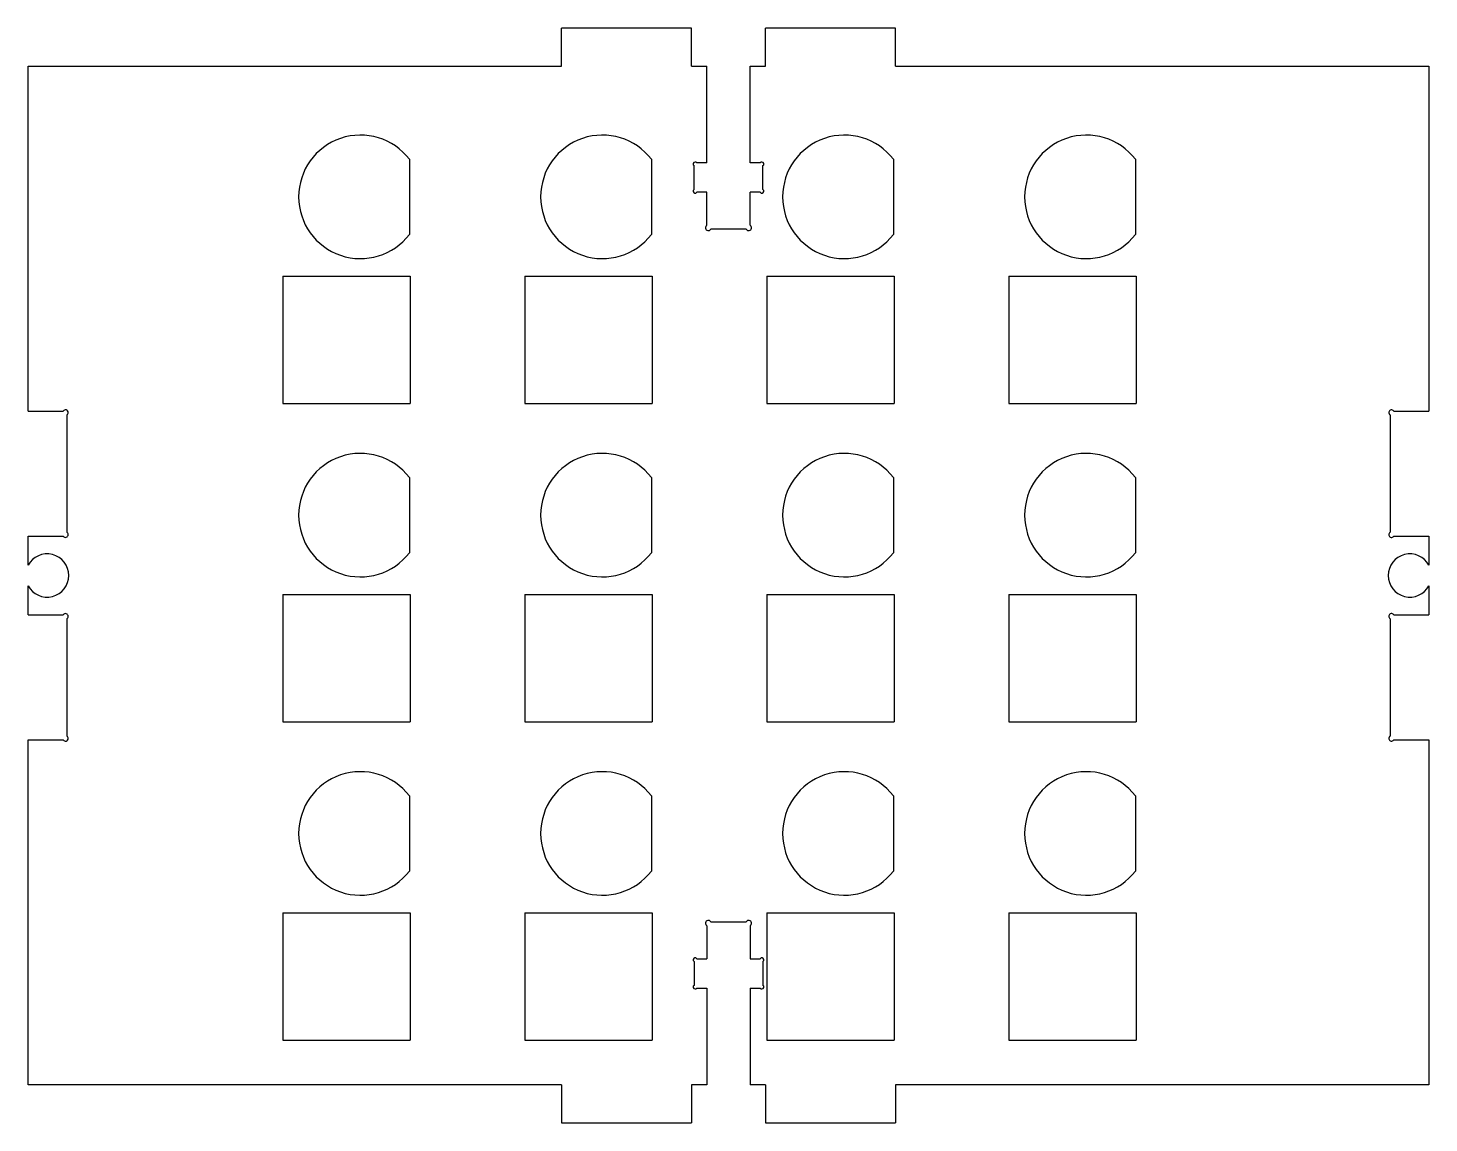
# Model space of a CAD drawing. Header units: millimetres. Extents: x 120 to 230, y 96 to 182.
import ezdxf

# ---------------------------------------------------------------- set-up
doc = ezdxf.new("R2010")
doc.units = ezdxf.units.MM
doc.layers.add('Shape2DView003', color=7, linetype='CONTINUOUS')

msp = doc.modelspace()

# ---------------------------------------------------------------- linework, layer by layer
at = {"layer": 'Shape2DView003'}
for p, q in [((172.1, 182), (161.9, 182)), ((161.9, 179), (161.9, 182)), ((172.1, 179), (172.1, 182)), ((188.1, 182), (177.9, 182)), ((177.9, 179), (177.9, 182)), ((188.1, 179), (188.1, 182)), ((120, 179), (161.9, 179)), ((120, 151.9), (120, 179)), ((172.1, 179), (173.3, 179)), ((173.3, 171.4), (173.3, 179)), ((176.7, 179), (177.9, 179)), ((176.7, 171.4), (176.7, 179)), ((188.1, 179), (230, 179)), ((230, 179), (230, 151.9)), ((149.95, 171.69), (149.95, 165.79)), ((168.95, 171.69), (168.95, 165.79)), ((187.95, 171.69), (187.95, 165.79)), ((206.95, 171.69), (206.95, 165.79)), ((172.3, 169.309), (172.3, 171.191)), ((173.3, 171.4), (172.509, 171.4)), ((177.491, 171.4), (176.7, 171.4)), ((177.7, 169.309), (177.7, 171.191)), ((173.3, 169.1), (172.509, 169.1)), ((173.3, 166.51), (173.3, 169.1)), ((177.491, 169.1), (176.7, 169.1)), ((176.7, 166.51), (176.7, 169.1)), ((176.39, 166.2), (173.61, 166.2)), ((140, 162.5), (150, 162.5)), ((140, 162.5), (140, 152.5)), ((150, 162.5), (150, 152.5)), ((159, 162.5), (169, 162.5)), ((159, 162.5), (159, 152.5)), ((169, 162.5), (169, 152.5)), ((178, 162.5), (188, 162.5)), ((178, 162.5), (178, 152.5)), ((188, 162.5), (188, 152.5)), ((197, 162.5), (207, 162.5)), ((197, 162.5), (197, 152.5)), ((207, 162.5), (207, 152.5)), ((120, 151.9), (122.759, 151.9)), ((140, 152.5), (150, 152.5)), ((159, 152.5), (169, 152.5)), ((178, 152.5), (188, 152.5)), ((197, 152.5), (207, 152.5)), ((227.241, 151.9), (230, 151.9)), ((123.05, 151.609), (123.05, 142.391)), ((226.95, 151.609), (226.95, 142.391)), ((149.95, 146.69), (149.95, 140.79)), ((168.95, 146.69), (168.95, 140.79)), ((187.95, 146.69), (187.95, 140.79)), ((206.95, 146.69), (206.95, 140.79)), ((120, 142.1), (122.759, 142.1)), ((120, 139.8), (120, 142.1)), ((227.241, 142.1), (230, 142.1)), ((230, 142.1), (230, 139.8)), ((120, 135.9), (120, 138.2)), ((230, 138.2), (230, 135.9)), ((140, 137.5), (150, 137.5)), ((140, 137.5), (140, 127.5)), ((150, 137.5), (150, 127.5)), ((159, 137.5), (169, 137.5)), ((159, 137.5), (159, 127.5)), ((169, 137.5), (169, 127.5)), ((178, 137.5), (188, 137.5)), ((178, 137.5), (178, 127.5)), ((188, 137.5), (188, 127.5)), ((197, 137.5), (207, 137.5)), ((197, 137.5), (197, 127.5)), ((207, 137.5), (207, 127.5)), ((120, 135.9), (122.759, 135.9)), ((123.05, 135.609), (123.05, 126.391)), ((226.95, 135.609), (226.95, 126.391)), ((227.241, 135.9), (230, 135.9)), ((140, 127.5), (150, 127.5)), ((159, 127.5), (169, 127.5)), ((178, 127.5), (188, 127.5)), ((197, 127.5), (207, 127.5)), ((120, 99), (120, 126.1)), ((120, 126.1), (122.759, 126.1)), ((227.241, 126.1), (230, 126.1)), ((230, 126.1), (230, 99)), ((149.95, 121.69), (149.95, 115.79)), ((168.95, 121.69), (168.95, 115.79)), ((187.95, 121.69), (187.95, 115.79)), ((206.95, 121.69), (206.95, 115.79)), ((140, 112.5), (150, 112.5)), ((140, 112.5), (140, 102.5)), ((150, 112.5), (150, 102.5)), ((159, 112.5), (169, 112.5)), ((159, 112.5), (159, 102.5)), ((169, 112.5), (169, 102.5)), ((178, 112.5), (188, 112.5)), ((178, 112.5), (178, 102.5)), ((188, 112.5), (188, 102.5)), ((197, 112.5), (207, 112.5)), ((197, 112.5), (197, 102.5)), ((207, 112.5), (207, 102.5)), ((173.3, 111.49), (173.3, 108.9)), ((173.61, 111.8), (176.39, 111.8)), ((176.7, 111.49), (176.7, 108.9)), ((172.3, 108.691), (172.3, 106.809)), ((172.509, 108.9), (173.3, 108.9)), ((176.7, 108.9), (177.491, 108.9)), ((177.7, 108.691), (177.7, 106.809)), ((172.509, 106.6), (173.3, 106.6)), ((173.3, 106.6), (173.3, 99)), ((176.7, 106.6), (177.491, 106.6)), ((176.7, 106.6), (176.7, 99)), ((140, 102.5), (150, 102.5)), ((159, 102.5), (169, 102.5)), ((178, 102.5), (188, 102.5)), ((197, 102.5), (207, 102.5)), ((161.9, 99), (120, 99)), ((161.9, 99), (161.9, 96)), ((173.3, 99), (172.1, 99)), ((172.1, 99), (172.1, 96)), ((177.9, 99), (176.7, 99)), ((177.9, 99), (177.9, 96)), ((188.1, 99), (188.1, 96)), ((230, 99), (188.1, 99)), ((161.9, 96), (172.1, 96)), ((177.9, 96), (188.1, 96))]:
    msp.add_line(p, q, dxfattribs=at)
for centre, radius, start, end in [((146.1, 168.74), 4.85, 37.4566, -37.4566), ((165.1, 168.74), 4.85, 37.4566, -37.4566), ((184.1, 168.74), 4.85, 37.4566, -37.4566), ((203.1, 168.74), 4.85, 37.4566, -37.4566), ((172.377, 171.323), 0.153, 90, -120), ((172.377, 171.323), 0.153, 30, 90), ((177.623, 171.323), 0.153, 90, 150), ((177.623, 171.323), 0.153, -60, 90), ((172.377, 169.177), 0.153, 120, -30), ((177.623, 169.177), 0.153, -150, 60), ((173.413, 166.313), 0.227, 120, -30), ((176.587, 166.313), 0.227, -150, 60), ((122.943, 151.793), 0.213, 0, 150), ((227.057, 151.793), 0.213, 30, -120), ((122.943, 151.793), 0.213, -60, 0), ((146.1, 143.74), 4.85, 37.4566, -37.4566), ((165.1, 143.74), 4.85, 37.4566, -37.4566), ((184.1, 143.74), 4.85, 37.4566, -37.4566), ((203.1, 143.74), 4.85, 37.4566, -37.4566), ((122.943, 142.207), 0.213, -150, 0), ((122.943, 142.207), 0.213, 0, 60), ((227.057, 142.207), 0.213, 120, -30), ((121.5, 139), 1.7, -151.928, 151.928), ((228.5, 139), 1.7, 28.0725, 180), ((228.5, 139), 1.7, 180, -28.0725), ((122.943, 135.793), 0.213, 0, 150), ((122.943, 135.793), 0.213, -60, 0), ((227.057, 135.793), 0.213, 30, -120), ((122.943, 126.207), 0.213, -150, 0), ((122.943, 126.207), 0.213, 0, 60), ((227.057, 126.207), 0.213, 120, -30), ((146.1, 118.74), 4.85, 37.4566, -37.4566), ((165.1, 118.74), 4.85, 37.4566, -37.4566), ((184.1, 118.74), 4.85, 37.4566, -37.4566), ((203.1, 118.74), 4.85, 37.4566, -37.4566), ((173.413, 111.687), 0.227, 30, -120), ((176.587, 111.687), 0.227, -60, 150), ((172.377, 108.823), 0.153, 30, -120), ((177.623, 108.823), 0.153, -60, 150), ((172.377, 106.677), 0.153, 120, -90), ((177.623, 106.677), 0.153, -90, 60), ((172.377, 106.677), 0.153, -90, -30), ((177.623, 106.677), 0.153, -150, -90)]:
    msp.add_arc(centre, radius, start, end, dxfattribs=at)

doc.saveas('drawing.dxf')
